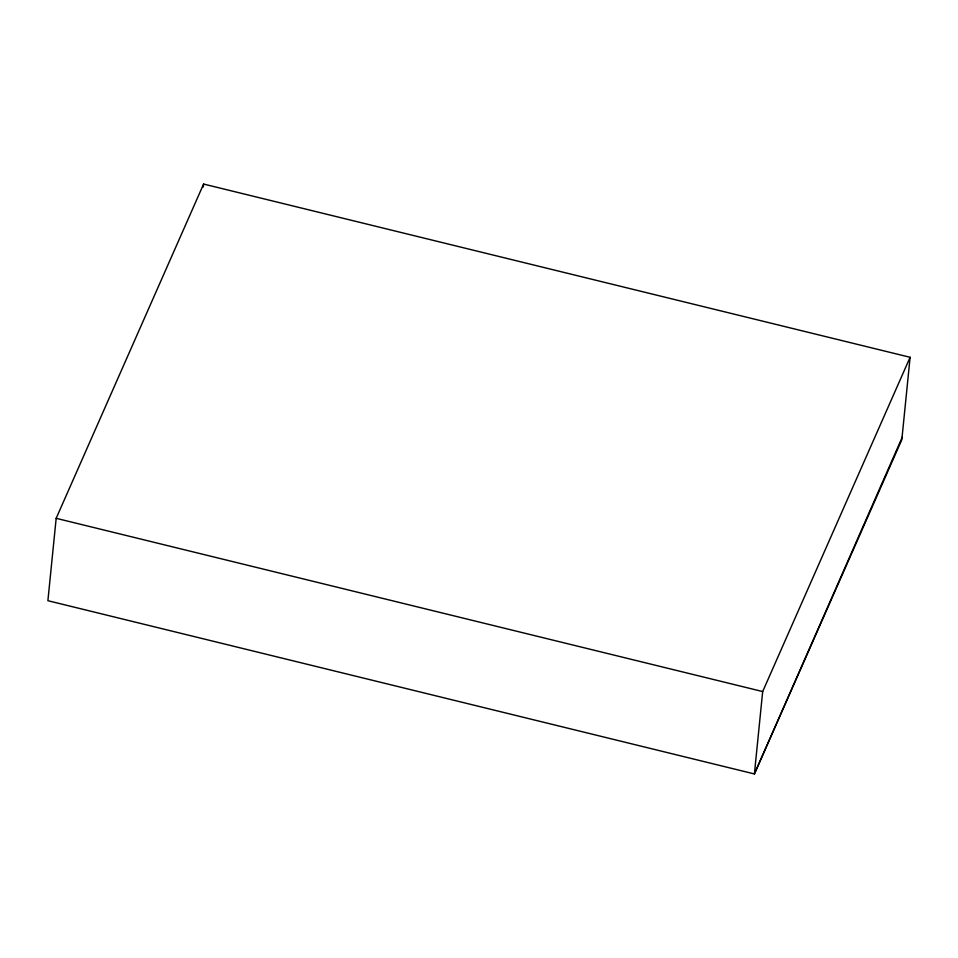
<?xml version="1.0" encoding="UTF-8"?>
<svg xmlns="http://www.w3.org/2000/svg" width="958" height="958" viewBox="0 0 958 958"><rect width="100%" height="100%" fill="white"/><g stroke="black" fill="none" stroke-linecap="round" stroke-linejoin="round"><path stroke-width="1.44" d="M56.175 518.314L47.9 600.702L754.401 773.944L901.825 439.686L910.1 357.298L203.599 184.056L56.175 518.314L762.676 691.556L910.1 357.298M203.312 186.99L203.599 184.056M762.676 691.556L754.401 773.944L902.352 436.944"/></g></svg>
